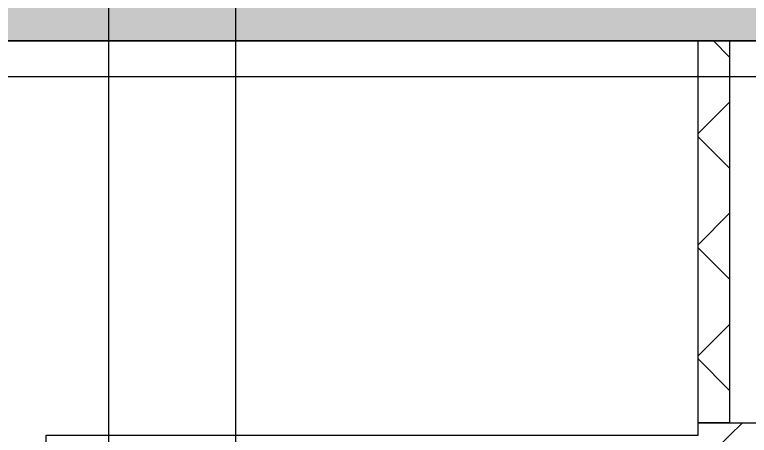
# Model space of a CAD drawing. Header units: millimetres. Extents: x 813027 to 1148939, y -931049 to -10.
# Drawn here: x 899690 to 904365, y -107620 to -104944 of the extents above; entities that cross this region are included whole.
import ezdxf

# ---------------------------------------------------------------- set-up
doc = ezdxf.new("R2010")
doc.units = ezdxf.units.MM
doc.linetypes.add('DPA_Grid _ Level 500', pattern=[5.5, 2.75, -0.75, 1.25, -0.75])
doc.linetypes.add('DPA_Hidden 100', pattern=[6, 4, -2])
for name, color, linetype, lineweight in [('A-DETL', 1, 'Continuous', 25), ('A-ROOM-IDEN', 3, 'Continuous', 25), ('A-WALL-PATT', 1, 'Continuous', 25), ('I-WALL', 5, 'Continuous', 25), ('S-GRID', 251, 'Continuous', 9), ('WALL-A', 3, 'Continuous', 25)]:
    doc.layers.add(name, color=color, linetype=linetype, lineweight=lineweight)
pattern_1 = [(50, (-6.3, 1.8), (4554.602, -398.476), [476.25, -5238.75]), (355, (-6.3, 2), (-881.071, 4776.42), [381, -4191]), (100.451, (373, -31.4), (3673.565, 4377.916), [404.75, -4452.252]), (46.184, (-6.3, 1272), (6776.98, -1051.07), [714.375, -7858.125]), (96.636, (558.4, 1184), (5935.065, 6185.69), [607.126, -6678.38]), (351.184, (-6, 1272), (5935.12, 6185.636), [571.5, -6286.5]), (21, (628.7, 954.3), (3790.36, -2556.63), [476.25, -5238.75]), (326, (628.7, 954.3), (1545.052, 4604.703), [381, -4191]), (71.451, (944.5, 741.2), (5335.428, 2048.032), [404.75, -4452.252]), (37.5, (-6.3, 1.8), (77.215, 2113.876), [16.764, -4123.436, 16.764, -4237.736, -4206.875]), (37.5, (-6.3, 1.8), (77.215, 2113.876), [-8394.7, 16.764, -4190.111]), (7.5, (-6.3, 1.8), (1670.4916, 2504.5144), [16.764, -2408.936, 16.764, -4028.186, -1603.375]), (7.5, (-6.3, 1.8), (1670.4916, 2504.5144), [-6470.65, 16.764, -1586.611]), (327.5, (-1422.4, 1.8), (3389.7725, -143.2234), [16.764, -1570.736, 16.764, -4936.236, -6572.25]), (327.5, (-1422.4, 1.8), (3389.7725, -143.2234), [-6540.5, 16.764, -6555.486]), (317.5, (-2057.4, 1.8), (3703.232, 635.667), [16.764, -2046.986, 16.764, -3272.536, -4667.25]), (317.5, (-2057.4, 1.8), (3703.232, 635.667), [-5353.05, 16.764, -4650.486])]
pattern_2 = [(45, (-6.33, 1.8), (-353.5534, 353.5534), []), (135, (-6.33, 1.8), (-353.5534, -353.5534), [])]

msp = doc.modelspace()

# ---------------------------------------------------------------- hatches: boundary and pattern name
at = {"layer": 'A-WALL-PATT', "lineweight": 9}
h = msp.add_hatch(dxfattribs=at)
h.set_pattern_fill('FP_1', color=256, style=0, pattern_type=2)
h.set_pattern_definition(pattern_1)
h.paths.add_polyline_path([(878999.3, -105110), (982680.2, -105110), (982708.3, -103610), (878767.7, -103610)])
h = msp.add_hatch(dxfattribs=at)
h.set_pattern_fill('FP_1', color=256, style=0, pattern_type=2)
h.set_pattern_definition(pattern_1)
h.paths.add_polyline_path([(878999.3, -105110), (982680.2, -105110), (982708.3, -103610), (878767.7, -103610)])
h = msp.add_hatch(dxfattribs=at)
h.set_pattern_fill('FP_2', color=256, style=0, pattern_type=2)
h.set_pattern_definition(pattern_2)
h.paths.add_polyline_path([(904240, -107540), (904240, -105110), (904040, -105110), (904040, -107540)])
h = msp.add_hatch(dxfattribs=at)
h.set_pattern_fill('FP_2', color=256, style=0, pattern_type=2)
h.set_pattern_definition(pattern_2)
h.paths.add_polyline_path([(904240, -110720), (904240, -107540), (904040, -107540), (904040, -110720)])
h = msp.add_hatch(dxfattribs=at)
h.set_pattern_fill('FP_2', color=256, style=0, pattern_type=2)
h.set_pattern_definition(pattern_2)
h.paths.add_polyline_path([(913829.7, -107740), (914900, -107740), (914900, -107540), (904240, -107540), (904240, -107740), (912757.4, -107740)])

# ---------------------------------------------------------------- linework, layer by layer
at = {"layer": 'A-DETL', "linetype": 'DPA_Hidden 100'}
msp.add_line((988810, -105340), (879034.8, -105340), dxfattribs=at)
at = {"layer": 'A-ROOM-IDEN'}
for p, q in [((901097.3, -109319.7), (901097.3, -97656.8)), ((900288.5, -109319.7), (900288.5, -99984.5))]:
    msp.add_line(p, q, dxfattribs=at)
at = {"layer": 'I-WALL'}
msp.add_line((878999.3, -105110), (982680.2, -105110), dxfattribs=at)
at = {"layer": 'S-GRID', "linetype": 'DPA_Grid _ Level 500'}
msp.add_line((847220.5, -105340), (1079421.7, -105340), dxfattribs=at)
at = {"layer": 'WALL-A'}
for p, q in [((982680.2, -105110), (878999.3, -105110)), ((904040, -107540), (904040, -105110)), ((904040, -105110), (904240, -105110)), ((904240, -105110), (904240, -107540)), ((904240, -107540), (904040, -107540)), ((904040, -107620), (904040, -107540)), ((904040, -107540), (904240, -107540)), ((904240, -107540), (914900, -107540)), ((899890, -107820), (899890, -107620)), ((899890, -107620), (904040, -107620))]:
    msp.add_line(p, q, dxfattribs=at)

doc.saveas('drawing.dxf')
